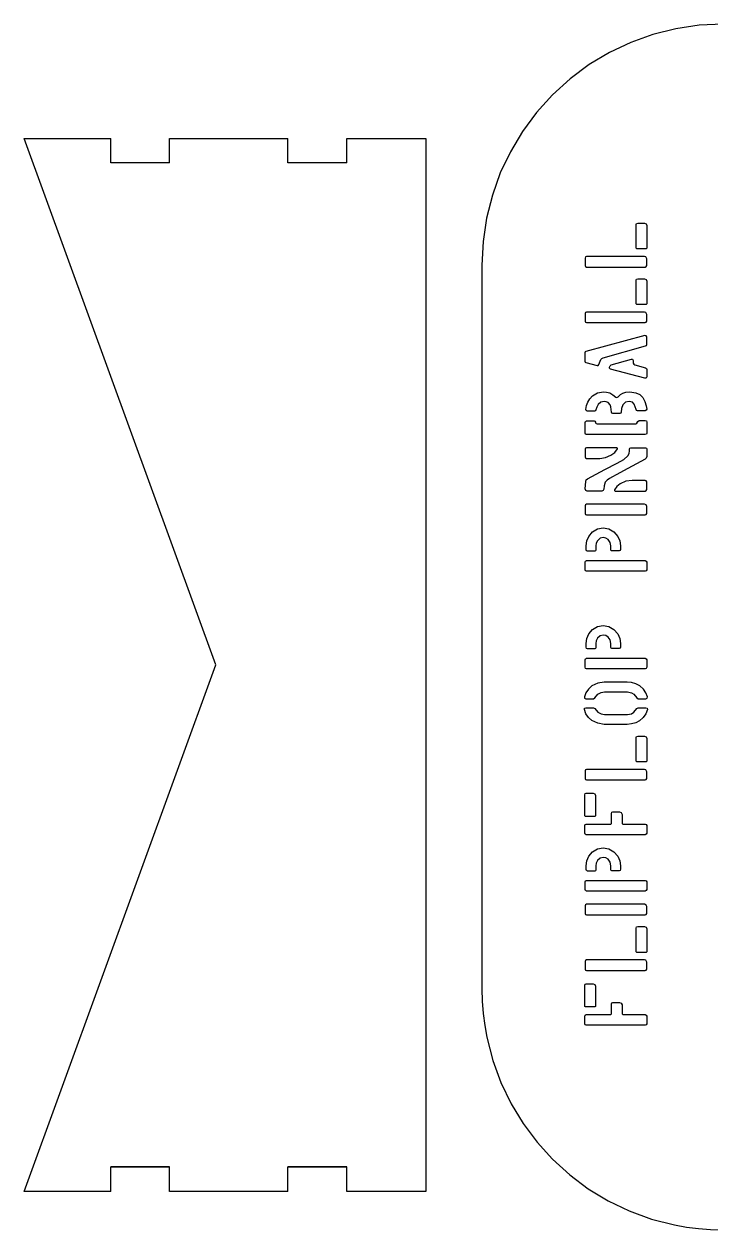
# Model space of a CAD drawing. Extents: x -307 to 396, y -141 to 437.
# Drawn here: x -304.1 to -133.2, y -140.6 to 159.4 of the extents above; entities that cross this region are included whole.
import ezdxf

# ---------------------------------------------------------------- set-up
doc = ezdxf.new("R2010")
doc.units = 0

msp = doc.modelspace()

# ---------------------------------------------------------------- linework, layer by layer
at = {"layer": 'Shape2DView001'}
for p, q in [((-136.064972, 159.150993), (-141.894799, 158.281067)), ((-130.134702, 159.444581), (-136.064972, 159.150993)), ((-147.584837, 156.8511), (-153.095743, 154.877388)), ((-141.894799, 158.281067), (-147.584837, 156.8511)), ((-153.095743, 154.877388), (-158.388174, 152.376228)), ((-158.388174, 152.376228), (-163.422785, 149.363917)), ((-163.422785, 149.363917), (-168.160235, 145.85675)), ((-168.160235, 145.85675), (-172.561178, 141.871025)), ((-172.561178, 141.871025), (-176.546906, 137.470085)), ((-176.546906, 137.470085), (-180.054077, 132.732639)), ((-180.054077, 132.732639), (-183.066393, 127.698029)), ((-183.066393, 127.698029), (-185.567557, 122.4056)), ((-185.567557, 122.4056), (-187.541273, 116.894696)), ((-187.541273, 116.894696), (-188.971245, 111.204659)), ((-188.971245, 111.204659), (-189.841176, 105.374834)), ((-151.749809, 109.565236), (-151.641809, 109.826236)), ((-151.749809, 109.565236), (-151.641809, 109.826236)), ((-151.749728, 103.66735), (-151.749728, 109.565169)), ((-151.641809, 109.826236), (-151.380809, 109.934236)), ((-151.641809, 109.826236), (-151.380809, 109.934236)), ((-151.380899, 109.934263), (-149.721699, 109.934263)), ((-149.721811, 109.934236), (-149.302687, 109.759486)), ((-149.721699, 109.934263), (-149.721699, 109.934263)), ((-149.721699, 109.934263), (-149.721699, 109.934263)), ((-149.302687, 109.759486), (-149.128812, 109.340236)), ((-149.128768, 109.340274), (-149.128768, 103.66735)), ((-189.841176, 105.374834), (-190.134768, 99.444563)), ((-151.606809, 103.503244), (-151.749809, 103.667243)), ((-151.606809, 103.503244), (-151.749809, 103.667243)), ((-149.271908, 103.503308), (-151.606853, 103.503308)), ((-149.128812, 103.667243), (-149.271812, 103.503244)), ((-190.134635, 99.444605), (-190.134635, -80.554649)), ((-164.487812, 101.25012), (-164.487812, 99.366553)), ((-164.374168, 101.520621), (-164.487793, 101.250247)), ((-164.374168, 101.520621), (-164.487793, 101.250247)), ((-164.487793, 99.366549), (-164.373418, 99.106412)), ((-164.487793, 99.366549), (-164.373418, 99.106412)), ((-164.118793, 101.640246), (-164.374168, 101.520621)), ((-164.118793, 101.640246), (-164.374168, 101.520621)), ((-164.373418, 99.106412), (-164.118793, 98.997849)), ((-164.373418, 99.106412), (-164.118793, 98.997849)), ((-149.701855, 101.640115), (-164.118718, 101.640115)), ((-149.701855, 101.640115), (-149.701855, 101.640115)), ((-149.701855, 101.640115), (-149.701855, 101.640115)), ((-149.380812, 101.542246), (-149.701811, 101.640246)), ((-149.496812, 98.997849), (-149.235937, 99.105587)), ((-149.128812, 101.046247), (-149.380812, 101.542246)), ((-149.235937, 99.105587), (-149.128812, 99.366549)), ((-149.128768, 99.366553), (-149.128768, 101.046126)), ((-164.118718, 98.997724), (-149.496803, 98.997724)), ((-151.749809, 95.741254), (-151.641809, 96.002353)), ((-151.749809, 95.741254), (-151.641809, 96.002353)), ((-151.641809, 96.002353), (-151.380809, 96.109853)), ((-151.641809, 96.002353), (-151.380809, 96.109853)), ((-151.380899, 96.109801), (-149.721699, 96.109801)), ((-149.721811, 96.109853), (-149.302687, 95.935566)), ((-149.721699, 96.109801), (-149.721699, 96.109801)), ((-149.721699, 96.109801), (-149.721699, 96.109801)), ((-151.749728, 89.843153), (-151.749728, 95.741237)), ((-149.302687, 95.935566), (-149.128812, 95.516554)), ((-149.128768, 95.516606), (-149.128768, 89.843153)), ((-164.487812, 87.426452), (-164.487812, 85.542621)), ((-164.374168, 87.696701), (-164.487793, 87.426564)), ((-164.374168, 87.696701), (-164.487793, 87.426564)), ((-164.118793, 87.815863), (-164.374168, 87.696701)), ((-164.118793, 87.815863), (-164.374168, 87.696701)), ((-149.701855, 87.815918), (-164.118718, 87.815918)), ((-151.606809, 89.679261), (-151.749809, 89.843261)), ((-151.606809, 89.679261), (-151.749809, 89.843261)), ((-149.271908, 89.679376), (-151.606853, 89.679376)), ((-149.701855, 87.815918), (-149.701855, 87.815918)), ((-149.701855, 87.815918), (-149.701855, 87.815918)), ((-149.380812, 87.717964), (-149.701811, 87.815863)), ((-149.128812, 87.221864), (-149.380812, 87.717964)), ((-149.128812, 89.843261), (-149.271812, 89.679261)), ((-149.128768, 85.542621), (-149.128768, 87.221929)), ((-164.487793, 85.542566), (-164.373418, 85.282429)), ((-164.487793, 85.542566), (-164.373418, 85.282429)), ((-164.373418, 85.282429), (-164.118793, 85.173867)), ((-164.373418, 85.282429), (-164.118793, 85.173867)), ((-164.118718, 85.173792), (-149.496803, 85.173792)), ((-149.496812, 85.173867), (-149.235937, 85.281604)), ((-149.235937, 85.281604), (-149.128812, 85.542566)), ((-149.598932, 81.95514), (-164.242808, 78.002534)), ((-149.598932, 81.95514), (-149.598932, 81.95514)), ((-149.273062, 81.896471), (-149.598811, 81.955271)), ((-149.128812, 81.607271), (-149.273062, 81.896471)), ((-149.128768, 79.722588), (-149.128768, 81.607213)), ((-164.242793, 78.002576), (-164.436543, 77.874438)), ((-164.242793, 78.002576), (-164.436543, 77.874438)), ((-160.002865, 76.445992), (-149.394939, 79.374662)), ((-149.394812, 79.374574), (-149.200312, 79.502712)), ((-149.200312, 79.502712), (-149.128812, 79.722574)), ((-164.436543, 77.874438), (-164.508793, 77.654576)), ((-164.436543, 77.874438), (-164.508793, 77.654576)), ((-164.508793, 75.585879), (-164.437293, 75.348742)), ((-164.508793, 75.585879), (-164.437293, 75.348742)), ((-164.508714, 77.654608), (-164.508714, 75.585833)), ((-164.437293, 75.348742), (-164.242793, 75.217279)), ((-164.437293, 75.348742), (-164.242793, 75.217279)), ((-164.242808, 75.217269), (-161.456749, 74.521151)), ((-161.026801, 74.725938), (-160.514833, 75.995408)), ((-160.514798, 75.995278), (-160.306423, 76.280766)), ((-160.306423, 76.280766), (-160.002798, 76.445878)), ((-158.016905, 74.643918), (-152.957814, 76.077164)), ((-152.957814, 76.077164), (-152.957814, 76.077164)), ((-152.957807, 76.077278), (-152.672808, 76.054278)), ((-152.672808, 76.054278), (-152.486808, 75.729279)), ((-152.486856, 75.729237), (-152.466747, 75.114611)), ((-152.466808, 75.11458), (-152.369683, 74.818705)), ((-161.456797, 74.52128), (-161.196797, 74.546068)), ((-161.196797, 74.546068), (-161.026797, 74.72588)), ((-158.36155, 73.812406), (-158.3848, 74.111281)), ((-158.36155, 73.812406), (-158.3848, 74.111281)), ((-158.384675, 74.111312), (-158.261909, 74.418493)), ((-158.138801, 73.619881), (-158.36155, 73.812406)), ((-158.138801, 73.619881), (-158.36155, 73.812406)), ((-158.261801, 74.41858), (-158.016801, 74.64388)), ((-158.261801, 74.41858), (-158.016801, 74.64388)), ((-149.598932, 71.325782), (-158.138878, 73.619981)), ((-152.369683, 74.818705), (-152.118808, 74.64388)), ((-152.118821, 74.643918), (-149.394939, 73.906525)), ((-149.394812, 73.906581), (-149.200312, 73.778444)), ((-149.200312, 73.778444), (-149.128812, 73.558581)), ((-149.128768, 73.558598), (-149.128768, 71.673973)), ((-149.273062, 71.384647), (-149.598811, 71.325884)), ((-149.128812, 71.673884), (-149.273062, 71.384647)), ((-163.774044, 65.414767), (-163.251357, 66.231616)), ((-163.774044, 65.414767), (-163.251357, 66.231616)), ((-163.251357, 66.231616), (-162.582795, 66.93319)), ((-163.251357, 66.231616), (-162.582795, 66.93319)), ((-162.582795, 66.93319), (-161.346047, 67.696989)), ((-162.582795, 66.93319), (-161.346047, 67.696989)), ((-161.346047, 67.696989), (-159.924799, 67.982588)), ((-161.346047, 67.696989), (-159.924799, 67.982588)), ((-159.924799, 67.982588), (-159.11605, 67.909764)), ((-159.11605, 67.909764), (-158.341801, 67.685289)), ((-158.341801, 67.685289), (-157.531552, 67.243702)), ((-157.531552, 67.243702), (-156.857802, 66.65129)), ((-156.857802, 66.65129), (-156.554053, 66.523853)), ((-156.857802, 66.65129), (-156.554053, 66.523853)), ((-156.554053, 66.523853), (-156.263803, 66.67189)), ((-156.554053, 66.523853), (-156.263803, 66.67189)), ((-156.263803, 66.67189), (-155.676804, 67.267089)), ((-156.263803, 66.67189), (-155.676804, 67.267089)), ((-155.676804, 67.267089), (-155.048805, 67.641901)), ((-155.676804, 67.267089), (-155.048805, 67.641901)), ((-155.048805, 67.641901), (-154.345806, 67.876989)), ((-155.048805, 67.641901), (-154.345806, 67.876989)), ((-154.345806, 67.876989), (-153.355807, 67.982588)), ((-154.345806, 67.876989), (-153.355807, 67.982588)), ((-153.355807, 67.982588), (-151.817809, 67.745289)), ((-151.817809, 67.745289), (-150.88356, 67.264589)), ((-150.88356, 67.264589), (-150.133811, 66.53219)), ((-150.133811, 66.53219), (-149.575562, 65.555604)), ((-164.303793, 63.559294), (-164.131356, 64.513655)), ((-164.303793, 63.559294), (-164.131356, 64.513655)), ((-164.211543, 63.270182), (-164.303793, 63.559294)), ((-164.211543, 63.270182), (-164.303793, 63.559294)), ((-163.934793, 63.149295), (-164.211543, 63.270182)), ((-163.934793, 63.149295), (-164.211543, 63.270182)), ((-164.131356, 64.513655), (-163.774044, 65.414767)), ((-164.131356, 64.513655), (-163.774044, 65.414767)), ((-162.132758, 63.149374), (-163.934833, 63.149374)), ((-161.894421, 63.234357), (-162.132796, 63.149295)), ((-161.764796, 63.456594), (-161.894421, 63.234357)), ((-161.577046, 64.170693), (-161.764796, 63.456594)), ((-161.219797, 64.836193), (-161.577046, 64.170693)), ((-160.547798, 65.398992), (-161.219797, 64.836193)), ((-159.761799, 65.565892), (-160.547798, 65.398992)), ((-159.212299, 65.499629), (-159.761799, 65.565892)), ((-159.212299, 65.499629), (-159.761799, 65.565892)), ((-158.7168, 65.271592), (-159.212299, 65.499629)), ((-158.7168, 65.271592), (-159.212299, 65.499629)), ((-158.251801, 64.732693), (-158.7168, 65.271592)), ((-158.251801, 64.732693), (-158.7168, 65.271592)), ((-158.050801, 64.212493), (-158.251801, 64.732693)), ((-158.050801, 64.212493), (-158.251801, 64.732693)), ((-157.901801, 62.923895), (-158.050801, 64.212493)), ((-157.901801, 62.923895), (-158.050801, 64.212493)), ((-155.378304, 63.826994), (-155.485804, 62.923895)), ((-155.057805, 64.689893), (-155.378304, 63.826994)), ((-154.401805, 65.358392), (-155.057805, 64.689893)), ((-153.539806, 65.565892), (-154.401805, 65.358392)), ((-152.694808, 65.352392), (-153.539806, 65.565892)), ((-152.694808, 65.352392), (-153.539806, 65.565892)), ((-152.217808, 64.848993), (-152.694808, 65.352392)), ((-152.217808, 64.848993), (-152.694808, 65.352392)), ((-151.778809, 63.538594), (-152.217808, 64.848993)), ((-151.778809, 63.538594), (-152.217808, 64.848993)), ((-151.647559, 63.333219), (-151.778809, 63.538594)), ((-151.647559, 63.333219), (-151.778809, 63.538594)), ((-151.409809, 63.251894), (-151.647559, 63.333219)), ((-151.409809, 63.251894), (-151.647559, 63.333219)), ((-149.504741, 63.251767), (-151.409738, 63.251767)), ((-149.575562, 65.555604), (-149.249812, 64.480993)), ((-149.228937, 63.372519), (-149.504812, 63.251894)), ((-149.249812, 64.480993), (-149.136812, 63.661294)), ((-149.136812, 63.661294), (-149.228937, 63.372519)), ((-164.48887, 57.681237), (-164.48887, 60.344)), ((-164.488793, 60.343898), (-164.380793, 60.614635)), ((-164.488793, 60.343898), (-164.380793, 60.614635)), ((-164.380793, 60.614635), (-164.119793, 60.732598)), ((-164.380793, 60.614635), (-164.119793, 60.732598)), ((-164.119777, 60.732673), (-162.234887, 60.732673)), ((-162.234887, 60.732673), (-162.234887, 60.732673)), ((-162.234887, 60.732673), (-162.234887, 60.732673)), ((-162.234796, 60.732598), (-162.003546, 60.646973)), ((-162.003546, 60.646973), (-161.866796, 60.425298)), ((-161.866852, 60.425227), (-161.846744, 60.26198)), ((-161.846796, 60.261898), (-161.716046, 60.039511)), ((-161.716046, 60.039511), (-161.478797, 59.954599)), ((-157.794176, 62.662945), (-157.901801, 62.923895)), ((-157.794176, 62.662945), (-157.901801, 62.923895)), ((-157.532802, 62.555295), (-157.794176, 62.662945)), ((-157.532802, 62.555295), (-157.794176, 62.662945)), ((-155.853674, 62.555385), (-157.532718, 62.555385)), ((-155.592929, 62.66302), (-155.853804, 62.555295)), ((-155.485804, 62.923895), (-155.592929, 62.66302)), ((-151.880809, 59.954599), (-151.552809, 60.179898)), ((-151.880809, 59.954599), (-151.552809, 60.179898)), ((-151.552878, 60.179959), (-151.348884, 60.589269)), ((-151.348809, 60.589298), (-151.02081, 60.814598)), ((-151.348809, 60.589298), (-151.02081, 60.814598)), ((-151.020801, 60.814693), (-149.484897, 60.814693)), ((-149.484897, 60.814693), (-149.484897, 60.814693)), ((-149.484812, 60.814598), (-149.223937, 60.706898)), ((-149.223937, 60.706898), (-149.116812, 60.445898)), ((-149.116862, 60.445865), (-149.116862, 57.681237)), ((-164.380793, 57.420302), (-164.488793, 57.681301)), ((-164.380793, 57.420302), (-164.488793, 57.681301)), ((-164.119793, 57.312602), (-164.380793, 57.420302)), ((-164.119793, 57.312602), (-164.380793, 57.420302)), ((-149.484897, 57.312673), (-164.119777, 57.312673)), ((-161.478709, 59.954534), (-151.880696, 59.954534)), ((-151.880696, 59.954534), (-151.880696, 59.954534)), ((-151.880696, 59.954534), (-151.880696, 59.954534)), ((-149.223937, 57.420302), (-149.484812, 57.312602)), ((-149.116812, 57.681301), (-149.223937, 57.420302)), ((-164.098793, 54.047906), (-164.369418, 53.940556)), ((-164.098793, 54.047906), (-164.369418, 53.940556)), ((-156.602709, 54.047983), (-164.098875, 54.047983)), ((-156.434678, 53.950844), (-156.602803, 54.047906)), ((-156.602709, 54.047983), (-156.602709, 54.047983)), ((-153.302557, 53.956394), (-153.080807, 54.047906)), ((-153.302557, 53.956394), (-153.080807, 54.047906)), ((-153.080845, 54.047983), (-149.434891, 54.047983)), ((-149.434891, 54.047983), (-149.434891, 54.047983)), ((-149.434812, 54.047906), (-149.220312, 53.955681)), ((-164.487812, 53.679419), (-164.487812, 51.774686)), ((-164.369418, 53.940556), (-164.487793, 53.679307)), ((-164.369418, 53.940556), (-164.487793, 53.679307)), ((-164.487793, 51.774609), (-164.369418, 51.513272)), ((-164.487793, 51.774609), (-164.369418, 51.513272)), ((-164.369418, 51.513272), (-164.098793, 51.405909)), ((-164.369418, 51.513272), (-164.098793, 51.405909)), ((-164.098875, 51.405857), (-160.821749, 51.405857)), ((-160.821797, 51.405909), (-159.368424, 51.594372)), ((-159.368424, 51.594372), (-158.020801, 52.156708)), ((-158.020801, 52.156708), (-157.106177, 52.85232)), ((-157.106177, 52.85232), (-156.418803, 53.761306)), ((-156.517803, 50.237311), (-154.821805, 51.15991)), ((-156.517803, 50.237311), (-154.821805, 51.15991)), ((-156.418803, 53.761306), (-156.434678, 53.950844)), ((-154.821805, 51.15991), (-153.795806, 52.019609)), ((-154.821805, 51.15991), (-153.795806, 52.019609)), ((-149.537812, 51.18061), (-153.827806, 48.872913)), ((-153.795806, 52.019609), (-153.480807, 52.616008)), ((-153.795806, 52.019609), (-153.480807, 52.616008)), ((-153.480807, 52.616008), (-153.387807, 53.249307)), ((-153.480807, 52.616008), (-153.387807, 53.249307)), ((-153.387807, 53.740607), (-153.302557, 53.956394)), ((-153.387807, 53.740607), (-153.302557, 53.956394)), ((-153.387761, 53.249207), (-153.387761, 53.740538)), ((-149.239937, 51.458684), (-149.537812, 51.18061)), ((-149.128812, 51.856609), (-149.239937, 51.458684)), ((-149.220312, 53.955681), (-149.128812, 53.740607)), ((-149.128768, 53.740538), (-149.128768, 51.856707)), ((-163.873793, 46.306616), (-159.549799, 48.612213)), ((-163.873793, 46.306616), (-159.549799, 48.612213)), ((-159.549799, 48.612213), (-156.517803, 50.237311)), ((-159.549799, 48.612213), (-156.517803, 50.237311)), ((-153.827806, 48.872913), (-156.757802, 47.296114)), ((-164.426693, 43.807827), (-164.303662, 45.651442)), ((-164.303793, 45.651317), (-164.171293, 46.027229)), ((-164.303793, 45.651317), (-164.171293, 46.027229)), ((-164.171293, 46.027229), (-163.873793, 46.306616)), ((-164.171293, 46.027229), (-163.873793, 46.306616)), ((-159.454799, 45.480517), (-159.736799, 44.585918)), ((-159.002925, 45.988104), (-159.454799, 45.480517)), ((-158.4258, 46.387916), (-159.002925, 45.988104)), ((-157.633801, 46.822115), (-158.4258, 46.387916)), ((-156.757802, 47.296114), (-157.633801, 46.822115)), ((-155.723804, 45.076617), (-156.550428, 44.410018)), ((-155.723804, 45.076617), (-156.550428, 44.410018)), ((-154.321056, 45.705204), (-155.723804, 45.076617)), ((-154.321056, 45.705204), (-155.723804, 45.076617)), ((-152.793808, 45.917316), (-154.321056, 45.705204)), ((-152.793808, 45.917316), (-154.321056, 45.705204)), ((-149.496803, 45.917348), (-152.793772, 45.917348)), ((-149.235937, 45.809504), (-149.496812, 45.917316)), ((-149.496803, 45.917348), (-149.496803, 45.917348)), ((-149.496803, 45.917348), (-149.496803, 45.917348)), ((-149.128812, 45.548617), (-149.235937, 45.809504)), ((-149.128768, 43.64405), (-149.128768, 45.548519)), ((-164.302668, 43.433807), (-164.426793, 43.807919)), ((-164.302668, 43.433807), (-164.426793, 43.807919)), ((-163.934793, 43.27532), (-164.302668, 43.433807)), ((-163.934793, 43.27532), (-164.302668, 43.433807)), ((-160.330683, 43.275222), (-163.934833, 43.275222)), ((-159.982548, 43.411219), (-160.330798, 43.27532)), ((-159.818799, 43.746619), (-159.982548, 43.411219)), ((-159.736799, 44.585918), (-159.818799, 43.746619)), ((-156.550428, 44.410018), (-157.176802, 43.561919)), ((-156.550428, 44.410018), (-157.176802, 43.561919)), ((-157.176802, 43.561919), (-157.161677, 43.36537)), ((-157.176802, 43.561919), (-157.161677, 43.36537)), ((-157.161677, 43.36537), (-156.992802, 43.27532)), ((-157.161677, 43.36537), (-156.992802, 43.27532)), ((-156.992704, 43.275222), (-149.496803, 43.275222)), ((-149.496812, 43.27532), (-149.235937, 43.383045)), ((-149.235937, 43.383045), (-149.128812, 43.643919)), ((-164.487812, 39.617891), (-164.487812, 37.713422)), ((-164.373418, 39.878061), (-164.487793, 39.617924)), ((-164.373418, 39.878061), (-164.487793, 39.617924)), ((-164.118793, 39.986624), (-164.373418, 39.878061)), ((-164.118793, 39.986624), (-164.373418, 39.878061)), ((-149.701855, 39.98672), (-164.118718, 39.98672)), ((-149.701855, 39.98672), (-149.701855, 39.98672)), ((-149.701855, 39.98672), (-149.701855, 39.98672)), ((-149.294187, 39.816637), (-149.701811, 39.986624)), ((-149.128812, 39.413325), (-149.294187, 39.816637)), ((-149.128768, 37.713422), (-149.128768, 39.413368)), ((-164.487793, 37.713327), (-164.373418, 37.453189)), ((-164.487793, 37.713327), (-164.373418, 37.453189)), ((-164.373418, 37.453189), (-164.118793, 37.344627)), ((-164.373418, 37.453189), (-164.118793, 37.344627)), ((-164.118718, 37.344594), (-149.496803, 37.344594)), ((-149.496812, 37.344627), (-149.235937, 37.452365)), ((-149.235937, 37.452365), (-149.128812, 37.713327)), ((-163.562794, 31.980834), (-162.585795, 33.116033)), ((-163.562794, 31.980834), (-162.585795, 33.116033)), ((-162.585795, 33.116033), (-161.345672, 33.829657)), ((-162.585795, 33.116033), (-161.345672, 33.829657)), ((-161.345672, 33.829657), (-159.936798, 34.079931)), ((-161.345672, 33.829657), (-159.936798, 34.079931)), ((-159.936798, 34.079931), (-158.52705, 33.829657)), ((-158.52705, 33.829657), (-157.286802, 33.116033)), ((-157.286802, 33.116033), (-156.309803, 31.980834)), ((-164.216793, 29.615337), (-164.050668, 30.843235)), ((-164.216793, 29.615337), (-164.050668, 30.843235)), ((-164.050668, 30.843235), (-163.562794, 31.980834)), ((-164.050668, 30.843235), (-163.562794, 31.980834)), ((-161.698171, 30.294136), (-161.800796, 29.615337)), ((-161.396797, 30.907235), (-161.698171, 30.294136)), ((-160.704797, 31.516534), (-161.396797, 30.907235)), ((-159.936798, 31.703934), (-160.704797, 31.516534)), ((-159.288674, 31.576909), (-159.936798, 31.703934)), ((-159.288674, 31.576909), (-159.936798, 31.703934)), ((-158.7328, 31.221735), (-159.288674, 31.576909)), ((-158.7328, 31.221735), (-159.288674, 31.576909)), ((-158.226676, 30.492261), (-158.7328, 31.221735)), ((-158.226676, 30.492261), (-158.7328, 31.221735)), ((-158.052801, 29.615337), (-158.226676, 30.492261)), ((-158.052801, 29.615337), (-158.226676, 30.492261)), ((-156.309803, 31.980834), (-155.822054, 30.843235)), ((-155.822054, 30.843235), (-155.656804, 29.615337)), ((-164.216879, 28.673151), (-164.216879, 29.615066)), ((-164.108793, 28.412113), (-164.216793, 28.673338)), ((-164.108793, 28.412113), (-164.216793, 28.673338)), ((-163.847793, 28.304639), (-164.108793, 28.412113)), ((-163.847793, 28.304639), (-164.108793, 28.412113)), ((-162.066877, 28.30538), (-163.847785, 28.30538)), ((-161.879796, 28.373438), (-162.066796, 28.304639)), ((-161.800796, 28.549938), (-161.879796, 28.373438)), ((-161.800707, 29.615066), (-161.800707, 28.548797)), ((-158.052888, 28.612296), (-158.052888, 29.615066)), ((-157.983426, 28.434976), (-158.052801, 28.611338)), ((-157.983426, 28.434976), (-158.052801, 28.611338)), ((-157.806801, 28.365938), (-157.983426, 28.434976)), ((-157.806801, 28.365938), (-157.983426, 28.434976)), ((-156.02486, 28.366234), (-157.806826, 28.366234)), ((-155.763929, 28.473676), (-156.024803, 28.365938)), ((-155.656804, 28.734638), (-155.763929, 28.473676)), ((-155.656825, 29.615066), (-155.656825, 28.734005)), ((-164.487812, 23.696344), (-164.487812, 25.580175)), ((-164.487793, 25.580642), (-164.373418, 25.840742)), ((-164.487793, 25.580642), (-164.373418, 25.840742)), ((-164.373418, 25.840742), (-164.118793, 25.949342)), ((-164.373418, 25.840742), (-164.118793, 25.949342)), ((-164.118718, 25.950591), (-149.496803, 25.950591)), ((-149.496812, 25.949342), (-149.235937, 25.841529)), ((-149.496803, 25.950591), (-149.496803, 25.950591)), ((-149.496803, 25.950591), (-149.496803, 25.950591)), ((-149.235937, 25.841529), (-149.128812, 25.580642)), ((-149.128768, 25.580175), (-149.128768, 23.696344)), ((-164.374168, 23.426507), (-164.487793, 23.696644)), ((-164.374168, 23.426507), (-164.487793, 23.696644)), ((-164.118793, 23.307345), (-164.374168, 23.426507)), ((-164.118793, 23.307345), (-164.374168, 23.426507)), ((-149.496803, 23.307407), (-164.118718, 23.307407)), ((-149.235562, 23.425645), (-149.496812, 23.307345)), ((-149.128812, 23.696644), (-149.235562, 23.425645)), ((-162.585795, 8.838743), (-161.345672, 9.552356)), ((-162.585795, 8.838743), (-161.345672, 9.552356)), ((-161.345672, 9.552356), (-159.936798, 9.802642)), ((-161.345672, 9.552356), (-159.936798, 9.802642)), ((-159.936798, 9.802642), (-158.52705, 9.552356)), ((-158.52705, 9.552356), (-157.286802, 8.838743)), ((-164.216793, 5.337987), (-164.050668, 6.565946)), ((-164.216793, 5.337987), (-164.050668, 6.565946)), ((-164.050668, 6.565946), (-163.562794, 7.703574)), ((-164.050668, 6.565946), (-163.562794, 7.703574)), ((-163.562794, 7.703574), (-162.585795, 8.838743)), ((-163.562794, 7.703574), (-162.585795, 8.838743)), ((-161.698171, 6.016825), (-161.800796, 5.337987)), ((-161.396797, 6.629956), (-161.698171, 6.016825)), ((-160.704797, 7.239225), (-161.396797, 6.629956)), ((-159.936798, 7.426645), (-160.704797, 7.239225)), ((-159.288674, 7.299585), (-159.936798, 7.426645)), ((-159.288674, 7.299585), (-159.936798, 7.426645)), ((-158.7328, 6.944406), (-159.288674, 7.299585)), ((-158.7328, 6.944406), (-159.288674, 7.299585)), ((-158.226676, 6.214966), (-158.7328, 6.944406)), ((-158.226676, 6.214966), (-158.7328, 6.944406)), ((-158.052801, 5.337987), (-158.226676, 6.214966)), ((-158.052801, 5.337987), (-158.226676, 6.214966)), ((-157.286802, 8.838743), (-156.309803, 7.703574)), ((-156.309803, 7.703574), (-155.822054, 6.565946)), ((-155.822054, 6.565946), (-155.656804, 5.337987)), ((-164.216879, 4.395014), (-164.216879, 5.33693)), ((-164.108793, 4.134813), (-164.216793, 4.395989)), ((-164.108793, 4.134813), (-164.216793, 4.395989)), ((-163.847793, 4.027319), (-164.108793, 4.134813)), ((-163.847793, 4.027319), (-164.108793, 4.134813)), ((-162.066877, 4.027244), (-163.847785, 4.027244)), ((-161.879796, 4.096145), (-162.066796, 4.027319)), ((-161.800796, 4.272649), (-161.879796, 4.096145)), ((-161.800707, 5.33693), (-161.800707, 4.273306)), ((-158.052888, 4.33416), (-158.052888, 5.33693)), ((-157.983426, 4.157668), (-158.052801, 4.333989)), ((-157.983426, 4.157668), (-158.052801, 4.333989)), ((-157.806801, 4.088649), (-157.983426, 4.157668)), ((-157.806801, 4.088649), (-157.983426, 4.157668)), ((-156.02486, 4.088098), (-157.806826, 4.088098)), ((-155.763929, 4.196394), (-156.024803, 4.088649)), ((-155.656804, 4.457318), (-155.763929, 4.196394)), ((-155.656825, 5.33693), (-155.656825, 4.458514)), ((-164.487812, -0.581792), (-164.487812, 1.302039)), ((-164.487793, 1.303322), (-164.373418, 1.563433)), ((-164.487793, 1.303322), (-164.373418, 1.563433)), ((-164.373418, 1.563433), (-164.118793, 1.671992)), ((-164.373418, 1.563433), (-164.118793, 1.671992)), ((-164.118718, 1.672455), (-149.496803, 1.672455)), ((-149.496812, 1.671992), (-149.235937, 1.564247)), ((-149.496803, 1.672455), (-149.496803, 1.672455)), ((-149.496803, 1.672455), (-149.496803, 1.672455)), ((-149.235937, 1.564247), (-149.128812, 1.303322)), ((-149.128768, 1.302039), (-149.128768, -0.581792)), ((-164.374168, -0.850807), (-164.487793, -0.580675)), ((-164.374168, -0.850807), (-164.487793, -0.580675)), ((-164.118793, -0.970008), (-164.374168, -0.850807)), ((-164.118793, -0.970008), (-164.374168, -0.850807)), ((-149.496803, -0.970729), (-164.118718, -0.970729)), ((-149.235562, -0.851688), (-149.496812, -0.970008)), ((-149.128812, -0.580675), (-149.235562, -0.851688)), ((-163.634794, -5.994588), (-164.249293, -6.905428)), ((-163.634794, -5.994588), (-164.249293, -6.905428)), ((-162.754795, -5.214499), (-163.634794, -5.994588)), ((-162.754795, -5.214499), (-163.634794, -5.994588)), ((-161.309797, -4.528325), (-162.754795, -5.214499)), ((-161.309797, -4.528325), (-162.754795, -5.214499)), ((-159.750799, -4.246671), (-161.309797, -4.528325)), ((-159.750799, -4.246671), (-161.309797, -4.528325)), ((-159.704799, -4.246671), (-159.750799, -4.246671)), ((-159.704799, -4.246671), (-159.750799, -4.246671)), ((-159.638799, -4.246671), (-159.704799, -4.246671)), ((-159.638799, -4.246671), (-159.704799, -4.246671)), ((-159.502799, -4.246671), (-159.638799, -4.246671)), ((-159.502799, -4.246671), (-159.638799, -4.246671)), ((-159.220799, -4.246671), (-159.502799, -4.246671)), ((-159.220799, -4.246671), (-159.502799, -4.246671)), ((-158.6768, -4.246671), (-159.220799, -4.246671)), ((-158.6768, -4.246671), (-159.220799, -4.246671)), ((-157.247802, -4.246671), (-158.6768, -4.246671)), ((-157.247802, -4.246671), (-158.6768, -4.246671)), ((-155.595804, -4.246671), (-157.247802, -4.246671)), ((-155.595804, -4.246671), (-157.247802, -4.246671)), ((-154.720805, -4.246671), (-155.595804, -4.246671)), ((-154.720805, -4.246671), (-155.595804, -4.246671)), ((-154.326806, -4.246671), (-154.720805, -4.246671)), ((-154.326806, -4.246671), (-154.720805, -4.246671)), ((-154.141806, -4.246671), (-154.326806, -4.246671)), ((-154.141806, -4.246671), (-154.326806, -4.246671)), ((-153.995806, -4.246671), (-154.141806, -4.246671)), ((-153.995806, -4.246671), (-154.141806, -4.246671)), ((-152.950807, -4.37219), (-153.995806, -4.246671)), ((-151.878809, -4.682067), (-152.950807, -4.37219)), ((-150.88481, -5.194789), (-151.878809, -4.682067)), ((-149.973811, -5.989998), (-150.88481, -5.194789)), ((-149.355187, -6.90247), (-149.973811, -5.989998)), ((-164.249293, -6.905428), (-164.644793, -7.933336)), ((-164.249293, -6.905428), (-164.644793, -7.933336)), ((-164.644793, -7.933336), (-164.575918, -8.259907)), ((-164.644793, -7.933336), (-164.575918, -8.259907)), ((-164.575918, -8.259907), (-164.276793, -8.403995)), ((-164.575918, -8.259907), (-164.276793, -8.403995)), ((-164.276674, -8.402865), (-162.350775, -8.402865)), ((-162.350796, -8.403995), (-162.023796, -8.199336)), ((-162.023796, -8.199336), (-161.265797, -7.260257)), ((-161.265797, -7.260257), (-160.500298, -6.842842)), ((-160.500298, -6.842842), (-159.626799, -6.704667)), ((-159.626893, -6.704242), (-153.995773, -6.704242)), ((-153.995806, -6.704667), (-153.954806, -6.704667)), ((-153.954806, -6.704667), (-152.879807, -6.921157)), ((-153.954806, -6.704667), (-152.879807, -6.921157)), ((-152.879807, -6.921157), (-152.297808, -7.282997)), ((-152.879807, -6.921157), (-152.297808, -7.282997)), ((-152.297808, -7.282997), (-151.578809, -8.199336)), ((-152.297808, -7.282997), (-151.578809, -8.199336)), ((-151.578809, -8.199336), (-151.230809, -8.403995)), ((-151.578809, -8.199336), (-151.230809, -8.403995)), ((-151.23088, -8.402865), (-149.325883, -8.402865)), ((-148.957812, -7.933336), (-149.355187, -6.90247)), ((-149.325812, -8.403995), (-149.026687, -8.259903)), ((-149.026687, -8.259903), (-148.957812, -7.933336)), ((-164.644793, -11.107312), (-164.575918, -10.780762)), ((-164.644793, -11.107312), (-164.575918, -10.780762)), ((-164.249293, -12.135248), (-164.644793, -11.107312)), ((-164.249293, -12.135248), (-164.644793, -11.107312)), ((-164.575918, -10.780762), (-164.276793, -10.636613)), ((-164.575918, -10.780762), (-164.276793, -10.636613)), ((-164.276674, -10.635946), (-162.350775, -10.635946)), ((-162.350796, -10.636613), (-162.023796, -10.841312)), ((-162.350775, -10.635946), (-162.350775, -10.635946)), ((-162.023796, -10.841312), (-161.265797, -11.780711)), ((-161.265797, -11.780711), (-160.500673, -12.198386)), ((-152.879807, -12.120011), (-152.297808, -11.758011)), ((-152.879807, -12.120011), (-152.297808, -11.758011)), ((-152.297808, -11.758011), (-151.578809, -10.841312)), ((-152.297808, -11.758011), (-151.578809, -10.841312)), ((-151.578809, -10.841312), (-151.230809, -10.636613)), ((-151.578809, -10.841312), (-151.230809, -10.636613)), ((-151.23088, -10.635946), (-149.325883, -10.635946)), ((-148.957812, -11.107312), (-149.367687, -12.168673)), ((-149.325883, -10.635946), (-149.325883, -10.635946)), ((-149.325883, -10.635946), (-149.325883, -10.635946)), ((-149.325812, -10.636613), (-149.026687, -10.780725)), ((-149.026687, -10.780725), (-148.957812, -11.107312)), ((-163.634794, -13.046109), (-164.249293, -12.135248)), ((-163.634794, -13.046109), (-164.249293, -12.135248)), ((-162.754795, -13.826208), (-163.634794, -13.046109)), ((-162.754795, -13.826208), (-163.634794, -13.046109)), ((-161.309797, -14.512345), (-162.754795, -13.826208)), ((-161.309797, -14.512345), (-162.754795, -13.826208)), ((-159.750799, -14.794007), (-161.309797, -14.512345)), ((-159.750799, -14.794007), (-161.309797, -14.512345)), ((-160.500673, -12.198386), (-159.626799, -12.33661)), ((-159.704799, -14.794007), (-159.750799, -14.794007)), ((-159.638799, -14.794007), (-159.704799, -14.794007)), ((-159.502799, -14.794007), (-159.638799, -14.794007)), ((-159.626893, -12.337214), (-153.995773, -12.337214)), ((-159.220799, -14.794007), (-159.502799, -14.794007)), ((-158.6768, -14.794007), (-159.220799, -14.794007)), ((-157.247802, -14.794007), (-158.6768, -14.794007)), ((-155.595804, -14.794007), (-157.247802, -14.794007)), ((-154.720805, -14.794007), (-155.595804, -14.794007)), ((-154.326806, -14.794007), (-154.720805, -14.794007)), ((-154.141806, -14.794007), (-154.326806, -14.794007)), ((-153.995806, -14.794007), (-154.141806, -14.794007)), ((-153.995806, -12.33661), (-153.954806, -12.33661)), ((-153.995806, -12.33661), (-153.954806, -12.33661)), ((-152.890807, -14.668307), (-153.995806, -14.794007)), ((-153.995773, -12.337214), (-153.995773, -12.337214)), ((-153.995773, -12.337214), (-153.995773, -12.337214)), ((-153.954806, -12.33661), (-152.879807, -12.120011)), ((-153.954806, -12.33661), (-152.879807, -12.120011)), ((-151.856684, -14.365195), (-152.890807, -14.668307)), ((-150.89681, -13.868808), (-151.856684, -14.365195)), ((-150.010811, -13.104109), (-150.89681, -13.868808)), ((-149.367687, -12.168673), (-150.010811, -13.104109)), ((-151.749809, -18.050603), (-151.641809, -17.789503)), ((-151.749809, -18.050603), (-151.641809, -17.789503)), ((-151.641809, -17.789503), (-151.380809, -17.682004)), ((-151.641809, -17.789503), (-151.380809, -17.682004)), ((-151.380899, -17.681791), (-149.721699, -17.681791)), ((-149.721811, -17.682004), (-149.302687, -17.856291)), ((-149.721699, -17.681791), (-149.721699, -17.681791)), ((-149.721699, -17.681791), (-149.721699, -17.681791)), ((-149.302687, -17.856291), (-149.128812, -18.275303)), ((-151.749728, -23.949762), (-151.749728, -18.049561)), ((-149.128768, -18.274457), (-149.128768, -23.949762)), ((-151.606809, -24.112595), (-151.749809, -23.948596)), ((-151.606809, -24.112595), (-151.749809, -23.948596)), ((-149.128812, -23.948596), (-149.271812, -24.112595)), ((-164.487812, -26.365405), (-164.487812, -28.249236)), ((-164.374168, -26.095155), (-164.487793, -26.365293)), ((-164.374168, -26.095155), (-164.487793, -26.365293)), ((-164.118793, -25.975993), (-164.374168, -26.095155)), ((-164.118793, -25.975993), (-164.374168, -26.095155)), ((-149.701855, -25.976468), (-164.118718, -25.976468)), ((-149.271908, -24.113804), (-151.606853, -24.113804)), ((-149.701855, -25.976468), (-149.701855, -25.976468)), ((-149.701855, -25.976468), (-149.701855, -25.976468)), ((-149.380812, -26.073893), (-149.701811, -25.975993)), ((-149.128812, -26.569992), (-149.380812, -26.073893)), ((-149.128768, -28.249236), (-149.128768, -26.569134)), ((-164.487793, -28.24929), (-164.373418, -28.509427)), ((-164.487793, -28.24929), (-164.373418, -28.509427)), ((-164.373418, -28.509427), (-164.118793, -28.61799)), ((-164.373418, -28.509427), (-164.118793, -28.61799)), ((-164.118718, -28.617006), (-149.496803, -28.617006)), ((-149.496812, -28.61799), (-149.235937, -28.510252)), ((-149.235937, -28.510252), (-149.128812, -28.24929)), ((-164.526793, -32.275285), (-164.412168, -32.021823)), ((-164.526793, -32.275285), (-164.412168, -32.021823)), ((-164.526705, -37.538745), (-164.526705, -32.276189)), ((-164.412168, -32.021823), (-164.158793, -31.906586)), ((-164.412168, -32.021823), (-164.158793, -31.906586)), ((-164.15867, -31.905773), (-162.458724, -31.905773)), ((-162.458795, -31.906586), (-162.055296, -32.083473)), ((-162.458724, -31.905773), (-162.458724, -31.905773)), ((-162.458724, -31.905773), (-162.458724, -31.905773)), ((-162.055296, -32.083473), (-161.885796, -32.500585)), ((-161.885902, -32.501085), (-161.885902, -37.538745)), ((-164.363793, -37.681978), (-164.526793, -37.538579)), ((-164.363793, -37.681978), (-164.526793, -37.538579)), ((-162.028777, -37.68162), (-164.363722, -37.68162)), ((-161.885796, -37.538579), (-162.028796, -37.681978)), ((-157.917801, -36.924579), (-157.809801, -36.66348)), ((-157.917801, -36.924579), (-157.809801, -36.66348)), ((-157.917686, -39.422576), (-157.917686, -36.924913)), ((-157.809801, -36.66348), (-157.548801, -36.55598)), ((-157.809801, -36.66348), (-157.548801, -36.55598)), ((-157.548858, -36.557142), (-155.889922, -36.557142)), ((-155.889922, -36.557142), (-155.889922, -36.557142)), ((-155.889922, -36.557142), (-155.889922, -36.557142)), ((-155.889804, -36.55598), (-155.451804, -36.73248)), ((-155.451804, -36.73248), (-155.275804, -37.169979)), ((-155.275825, -37.170975), (-155.275825, -39.422576)), ((-164.526793, -39.955275), (-164.412918, -39.695176)), ((-164.526793, -39.955275), (-164.412918, -39.695176)), ((-164.412918, -42.12006), (-164.526793, -41.859973)), ((-164.412918, -42.12006), (-164.526793, -41.859973)), ((-164.526705, -41.859386), (-164.526705, -39.954388)), ((-164.412918, -39.695176), (-164.158793, -39.586576)), ((-164.412918, -39.695176), (-164.158793, -39.586576)), ((-164.15867, -39.586618), (-158.062678, -39.586618)), ((-158.062801, -39.586576), (-157.917801, -39.422576)), ((-158.062801, -39.586576), (-157.917801, -39.422576)), ((-158.062678, -39.586618), (-158.062678, -39.586618)), ((-155.275804, -39.422576), (-155.111805, -39.586576)), ((-155.111784, -39.586618), (-149.500772, -39.586618)), ((-149.500812, -39.586576), (-149.239062, -39.694313)), ((-149.500772, -39.586618), (-149.500772, -39.586618)), ((-149.500772, -39.586618), (-149.500772, -39.586618)), ((-149.239062, -39.694313), (-149.131812, -39.955275)), ((-149.131812, -41.859973), (-149.239062, -42.120923)), ((-149.131943, -39.954388), (-149.131943, -41.859386)), ((-164.158793, -42.228573), (-164.412918, -42.12006)), ((-164.158793, -42.228573), (-164.412918, -42.12006)), ((-149.500772, -42.229802), (-164.15867, -42.229802)), ((-149.239062, -42.120923), (-149.500812, -42.228573)), ((-164.050668, -48.729977), (-163.562794, -47.592366)), ((-164.050668, -48.729977), (-163.562794, -47.592366)), ((-163.562794, -47.592366), (-162.585795, -46.457167)), ((-163.562794, -47.592366), (-162.585795, -46.457167)), ((-162.585795, -46.457167), (-161.345672, -45.743581)), ((-162.585795, -46.457167), (-161.345672, -45.743581)), ((-161.345672, -45.743581), (-159.936798, -45.493269)), ((-161.345672, -45.743581), (-159.936798, -45.493269)), ((-159.936798, -47.869265), (-160.704797, -48.056665)), ((-159.936798, -45.493269), (-158.52705, -45.743581)), ((-159.288674, -47.996378), (-159.936798, -47.869265)), ((-159.288674, -47.996378), (-159.936798, -47.869265)), ((-158.7328, -48.351565), (-159.288674, -47.996378)), ((-158.7328, -48.351565), (-159.288674, -47.996378)), ((-158.52705, -45.743581), (-157.286802, -46.457167)), ((-157.286802, -46.457167), (-156.309803, -47.592366)), ((-156.309803, -47.592366), (-155.822054, -48.729977)), ((-164.216879, -50.900187), (-164.216879, -49.958271)), ((-164.216793, -49.957963), (-164.050668, -48.729977)), ((-164.216793, -49.957963), (-164.050668, -48.729977)), ((-164.108793, -51.161099), (-164.216793, -50.899962)), ((-164.108793, -51.161099), (-164.216793, -50.899962)), ((-161.698171, -49.279114), (-161.800796, -49.957963)), ((-161.800707, -49.958271), (-161.800707, -51.024541)), ((-161.396797, -48.665965), (-161.698171, -49.279114)), ((-160.704797, -48.056665), (-161.396797, -48.665965)), ((-158.226676, -49.080964), (-158.7328, -48.351565)), ((-158.226676, -49.080964), (-158.7328, -48.351565)), ((-158.052801, -49.957963), (-158.226676, -49.080964)), ((-158.052801, -49.957963), (-158.226676, -49.080964)), ((-158.052888, -50.961041), (-158.052888, -49.958271)), ((-157.983426, -51.138274), (-158.052801, -50.961962)), ((-157.983426, -51.138274), (-158.052801, -50.961962)), ((-155.822054, -48.729977), (-155.656804, -49.957963)), ((-155.656804, -50.838562), (-155.763929, -51.099524)), ((-155.656825, -49.958271), (-155.656825, -50.839333)), ((-164.487812, -55.876993), (-164.487812, -53.993162)), ((-164.487793, -53.992558), (-164.373418, -53.732508)), ((-164.487793, -53.992558), (-164.373418, -53.732508)), ((-164.373418, -53.732508), (-164.118793, -53.623958)), ((-164.373418, -53.732508), (-164.118793, -53.623958)), ((-164.118718, -53.622746), (-149.496803, -53.622746)), ((-163.847793, -51.268561), (-164.108793, -51.161099)), ((-163.847793, -51.268561), (-164.108793, -51.161099)), ((-162.066877, -51.267957), (-163.847785, -51.267957)), ((-161.879796, -51.199761), (-162.066796, -51.268561)), ((-161.800796, -51.023261), (-161.879796, -51.199761)), ((-157.806801, -51.207261), (-157.983426, -51.138274)), ((-157.806801, -51.207261), (-157.983426, -51.138274)), ((-156.02486, -51.207103), (-157.806826, -51.207103)), ((-155.763929, -51.099524), (-156.024803, -51.207261)), ((-149.496812, -53.623958), (-149.235937, -53.731683)), ((-149.496803, -53.622746), (-149.496803, -53.622746)), ((-149.496803, -53.622746), (-149.496803, -53.622746)), ((-149.235937, -53.731683), (-149.128812, -53.992558)), ((-149.128768, -53.993162), (-149.128768, -55.876993)), ((-164.374168, -56.146743), (-164.487793, -55.876555)), ((-164.374168, -56.146743), (-164.487793, -55.876555)), ((-164.118793, -56.265955), (-164.374168, -56.146743)), ((-164.118793, -56.265955), (-164.374168, -56.146743)), ((-149.496803, -56.26593), (-164.118718, -56.26593)), ((-149.235562, -56.147605), (-149.496812, -56.265955)), ((-149.128812, -55.876555), (-149.235562, -56.147605)), ((-164.487812, -59.922467), (-164.487812, -61.827465)), ((-164.373418, -59.663151), (-164.487793, -59.92325)), ((-164.373418, -59.663151), (-164.487793, -59.92325)), ((-164.118793, -59.554551), (-164.373418, -59.663151)), ((-164.118793, -59.554551), (-164.373418, -59.663151)), ((-149.701855, -59.554697), (-164.118718, -59.554697)), ((-149.701855, -59.554697), (-149.701855, -59.554697)), ((-149.701855, -59.554697), (-149.701855, -59.554697)), ((-149.294187, -59.724588), (-149.701811, -59.554551)), ((-149.128812, -60.12795), (-149.294187, -59.724588)), ((-164.487793, -61.827948), (-164.373418, -62.088035)), ((-164.487793, -61.827948), (-164.373418, -62.088035)), ((-164.373418, -62.088035), (-164.118793, -62.196548)), ((-164.373418, -62.088035), (-164.118793, -62.196548)), ((-164.118718, -62.195235), (-149.496803, -62.195235)), ((-149.496812, -62.196548), (-149.235937, -62.088823)), ((-149.235937, -62.088823), (-149.128812, -61.827948)), ((-149.128768, -61.827465), (-149.128768, -60.128842)), ((-151.749809, -65.453243), (-151.641809, -65.192131)), ((-151.749809, -65.453243), (-151.641809, -65.192131)), ((-151.749728, -71.352453), (-151.749728, -65.452252)), ((-151.641809, -65.192131), (-151.380809, -65.084544)), ((-151.641809, -65.192131), (-151.380809, -65.084544)), ((-151.380899, -65.084481), (-149.721699, -65.084481)), ((-149.721811, -65.084544), (-149.302687, -65.258881)), ((-149.721699, -65.084481), (-149.721699, -65.084481)), ((-149.721699, -65.084481), (-149.721699, -65.084481)), ((-149.302687, -65.258881), (-149.128812, -65.677943)), ((-149.128768, -65.677147), (-149.128768, -71.352453)), ((-151.606809, -71.515236), (-151.749809, -71.351236)), ((-151.606809, -71.515236), (-151.749809, -71.351236)), ((-149.271908, -71.516494), (-151.606853, -71.516494)), ((-149.128812, -71.351236), (-149.271812, -71.515236)), ((-164.487812, -73.768095), (-164.487812, -75.651926)), ((-164.374168, -73.497783), (-164.487793, -73.767933)), ((-164.374168, -73.497783), (-164.487793, -73.767933)), ((-164.118793, -73.378533), (-164.374168, -73.497783)), ((-164.118793, -73.378533), (-164.374168, -73.497783)), ((-149.701855, -73.379158), (-164.118718, -73.379158)), ((-149.701855, -73.379158), (-149.701855, -73.379158)), ((-149.701855, -73.379158), (-149.701855, -73.379158)), ((-149.380812, -73.476533), (-149.701811, -73.378533)), ((-149.128812, -73.972533), (-149.380812, -73.476533)), ((-149.128768, -75.651926), (-149.128768, -73.971824)), ((-164.487793, -75.651931), (-164.373418, -75.912018)), ((-164.487793, -75.651931), (-164.373418, -75.912018)), ((-164.373418, -75.912018), (-164.118793, -76.02053)), ((-164.373418, -75.912018), (-164.118793, -76.02053)), ((-164.118718, -76.019697), (-149.496803, -76.019697)), ((-149.496812, -76.02053), (-149.235937, -75.912805)), ((-149.235937, -75.912805), (-149.128812, -75.651931)), ((-190.134768, -80.55521), (-190.056692, -83.642797)), ((-164.526793, -79.677926), (-164.412168, -79.424463)), ((-164.526793, -79.677926), (-164.412168, -79.424463)), ((-164.526705, -84.941435), (-164.526705, -79.67888)), ((-164.412168, -79.424463), (-164.158793, -79.309226)), ((-164.412168, -79.424463), (-164.158793, -79.309226)), ((-164.15867, -79.308463), (-162.458724, -79.308463)), ((-162.458795, -79.309226), (-162.055296, -79.486113)), ((-162.458724, -79.308463), (-162.458724, -79.308463)), ((-162.458724, -79.308463), (-162.458724, -79.308463)), ((-162.055296, -79.486113), (-161.885796, -79.903225)), ((-161.885902, -79.903775), (-161.885902, -84.941435)), ((-190.056692, -83.642797), (-189.824987, -86.68985)), ((-157.809801, -84.066107), (-157.548801, -83.95852)), ((-157.809801, -84.066107), (-157.548801, -83.95852)), ((-157.548858, -83.959833), (-155.889922, -83.959833)), ((-155.889922, -83.959833), (-155.889922, -83.959833)), ((-155.889922, -83.959833), (-155.889922, -83.959833)), ((-155.889804, -83.95852), (-155.451804, -84.13502)), ((-189.824987, -86.68985), (-189.443422, -89.692601)), ((-164.363793, -85.084519), (-164.526793, -84.941219)), ((-164.363793, -85.084519), (-164.526793, -84.941219)), ((-164.412918, -87.097779), (-164.158793, -86.989216)), ((-164.412918, -87.097779), (-164.158793, -86.989216)), ((-162.028777, -85.08431), (-164.363722, -85.08431)), ((-164.15867, -86.989308), (-158.062678, -86.989308)), ((-161.885796, -84.941219), (-162.028796, -85.084519)), ((-158.062801, -86.989216), (-157.917801, -86.825216)), ((-158.062801, -86.989216), (-157.917801, -86.825216)), ((-158.062678, -86.989308), (-158.062678, -86.989308)), ((-157.917801, -84.32722), (-157.809801, -84.066107)), ((-157.917801, -84.32722), (-157.809801, -84.066107)), ((-157.917686, -86.825266), (-157.917686, -84.327603)), ((-155.451804, -84.13502), (-155.275804, -84.572519)), ((-155.275825, -84.573665), (-155.275825, -86.825266)), ((-155.275804, -86.825216), (-155.111805, -86.989216)), ((-155.111784, -86.989308), (-149.500772, -86.989308)), ((-149.500812, -86.989216), (-149.239062, -87.096916)), ((-149.500772, -86.989308), (-149.500772, -86.989308)), ((-149.500772, -86.989308), (-149.500772, -86.989308)), ((-189.443422, -89.692601), (-188.915767, -92.647279)), ((-164.526793, -87.357916), (-164.412918, -87.097779)), ((-164.526793, -87.357916), (-164.412918, -87.097779)), ((-164.412918, -89.522651), (-164.526793, -89.262513)), ((-164.412918, -89.522651), (-164.526793, -89.262513)), ((-164.526705, -89.262076), (-164.526705, -87.357078)), ((-164.158793, -89.631213), (-164.412918, -89.522651)), ((-164.158793, -89.631213), (-164.412918, -89.522651)), ((-149.500772, -89.632492), (-164.15867, -89.632492)), ((-149.239062, -89.523513), (-149.500812, -89.631213)), ((-149.239062, -87.096916), (-149.131812, -87.357916)), ((-149.131812, -89.262513), (-149.239062, -89.523513)), ((-149.131943, -87.357078), (-149.131943, -89.262076)), ((-188.915767, -92.647279), (-187.437268, -98.397339)), ((-187.437268, -98.397339), (-185.419649, -103.90987)), ((-185.419649, -103.90987), (-182.893069, -109.154713)), ((-182.893069, -109.154713), (-179.887687, -114.101709)), ((-179.887687, -114.101709), (-176.433663, -118.720698)), ((-176.433663, -118.720698), (-172.561156, -122.981522)), ((-172.561156, -122.981522), (-168.300325, -126.854022)), ((-168.300325, -126.854022), (-163.681329, -130.308037)), ((-163.681329, -130.308037), (-158.734327, -133.31341)), ((-158.734327, -133.31341), (-153.48948, -135.83998)), ((-153.48948, -135.83998), (-147.976945, -137.857589)), ((-147.976945, -137.857589), (-142.226883, -139.336078)), ((-142.226883, -139.336078), (-139.272203, -139.863727)), ((-139.272203, -139.863727), (-136.269452, -140.245287)), ((-136.269452, -140.245287), (-133.222398, -140.476986)), ((-133.222398, -140.476986), (-130.134811, -140.555056))]:
    msp.add_line(p, q, dxfattribs=at)
at = {"layer": 'Shape2DView004'}
for p, q in [((-304.053492, 131.000097), (-282.471457, 131.000097)), ((-256.373783, 0.000291), (-304.053492, 131.000097)), ((-282.471457, 124.900136), (-282.471457, 131.000097)), ((-267.871767, 131.000097), (-238.392723, 131.000097)), ((-267.871767, 124.900136), (-267.871767, 131.000097)), ((-238.392723, 124.900136), (-238.392723, 131.000097)), ((-223.792768, 131.000097), (-204.053818, 131.000097)), ((-223.792768, 124.900136), (-223.792768, 131.000097)), ((-204.053818, 131.000097), (-204.053818, -131.000044)), ((-267.871767, 124.900136), (-282.471457, 124.900136)), ((-223.792768, 124.900136), (-238.392723, 124.900136)), ((-304.053492, -131.000044), (-256.373783, 0.000291)), ((-282.471457, -131.000044), (-282.471457, -124.89876)), ((-282.471457, -124.89876), (-267.871767, -124.89876)), ((-267.871767, -124.89876), (-282.471457, -124.89876)), ((-267.871767, -131.000044), (-267.871767, -124.89876)), ((-267.871767, -131.000044), (-267.871767, -124.89876)), ((-238.392723, -131.000044), (-238.392723, -124.89876)), ((-238.392723, -124.89876), (-223.792768, -124.89876)), ((-223.792768, -124.89876), (-238.392723, -124.89876)), ((-223.792768, -131.000044), (-223.792768, -124.89876)), ((-223.792768, -131.000044), (-223.792768, -124.89876)), ((-282.471457, -131.000044), (-304.053492, -131.000044)), ((-238.392723, -131.000044), (-267.871767, -131.000044)), ((-204.053818, -131.000044), (-223.792768, -131.000044))]:
    msp.add_line(p, q, dxfattribs=at)

doc.saveas('drawing.dxf')
